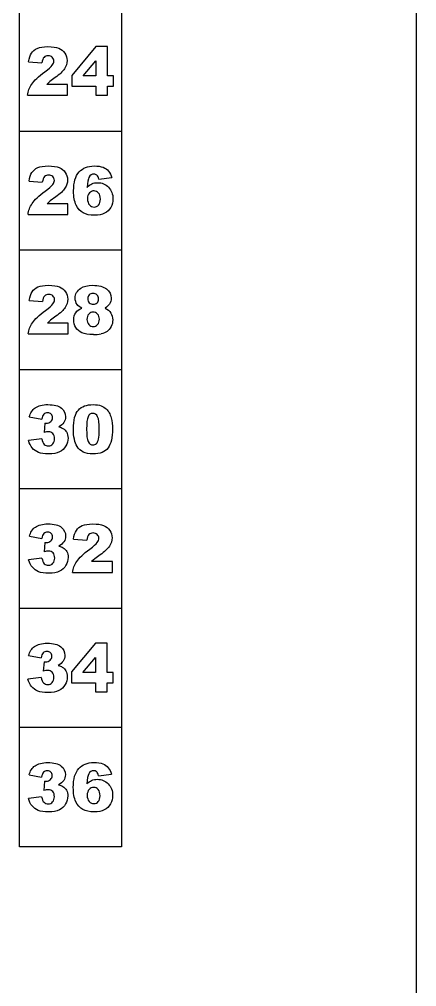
# Model space of a CAD drawing. Header units: millimetres. Extents: x 103 to 136, y 26 to 156.
# Drawn here: x 124.29 to 135.94, y 41.27 to 69.65 of the extents above; entities that cross this region are included whole.
import ezdxf

# ---------------------------------------------------------------- set-up
doc = ezdxf.new("R2010")
doc.units = ezdxf.units.MM
doc.header["$LTSCALE"] = 16.335
doc.layers.get('0').update_dxf_attribs({"linetype": 'CONTINUOUS'})

msp = doc.modelspace()

# ---------------------------------------------------------------- linework, layer by layer
at = {"linetype": 'Continuous'}
for p, q in [((135.935, 32.122), (135.935, 118.022)), ((124.285, 45.372), (124.285, 108.372)), ((127.285, 108.372), (127.285, 45.372)), ((126.529, 68.846), (125.82, 68.004)), ((126.868, 68.846), (126.529, 68.846)), ((126.868, 67.986), (126.868, 68.846)), ((124.556, 68.399), (124.945, 68.368)), ((126.153, 67.986), (126.529, 68.426)), ((126.529, 68.426), (126.529, 67.986)), ((125.18, 67.824), (125.087, 67.739)), ((125.337, 67.938), (125.18, 67.824)), ((125.82, 68.004), (125.82, 67.684)), ((126.529, 67.986), (126.153, 67.986)), ((127.043, 67.986), (126.868, 67.986)), ((127.043, 67.684), (127.043, 67.986)), ((125.694, 67.739), (125.087, 67.739)), ((125.694, 67.422), (125.694, 67.739)), ((125.82, 67.684), (126.529, 67.684)), ((126.529, 67.684), (126.529, 67.422)), ((126.868, 67.684), (127.043, 67.684)), ((126.868, 67.422), (126.868, 67.684)), ((124.527, 67.422), (125.694, 67.422)), ((126.529, 67.422), (126.868, 67.422)), ((124.285, 66.372), (127.285, 66.372)), ((126.613, 64.96), (127, 65.007)), ((124.57, 64.899), (124.959, 64.868)), ((125.351, 64.438), (125.193, 64.324)), ((125.193, 64.324), (125.101, 64.239)), ((125.708, 64.239), (125.101, 64.239)), ((125.708, 63.922), (125.708, 64.239)), ((124.541, 63.922), (125.708, 63.922)), ((127.285, 62.872), (124.285, 62.872)), ((124.575, 61.399), (124.965, 61.368)), ((125.199, 60.824), (125.106, 60.739)), ((125.714, 60.739), (125.106, 60.739)), ((125.356, 60.938), (125.199, 60.824)), ((125.714, 60.422), (125.714, 60.739)), ((124.547, 60.422), (125.714, 60.422)), ((124.285, 59.372), (127.285, 59.372)), ((124.576, 57.983), (124.944, 57.917)), ((125.028, 57.805), (125.008, 57.527)), ((125.028, 57.805), (125.079, 57.8)), ((124.944, 57.344), (124.555, 57.292)), ((127.285, 55.872), (124.285, 55.872)), ((124.579, 54.483), (124.947, 54.417)), ((125.031, 54.305), (125.011, 54.027)), ((125.031, 54.305), (125.081, 54.3)), ((125.874, 54.399), (126.264, 54.368)), ((126.655, 53.938), (126.498, 53.824)), ((124.947, 53.844), (124.558, 53.792)), ((126.498, 53.824), (126.405, 53.739)), ((127.012, 53.739), (126.405, 53.739)), ((127.012, 53.422), (127.012, 53.739)), ((125.845, 53.422), (127.012, 53.422)), ((124.285, 52.372), (127.285, 52.372)), ((126.52, 51.346), (125.812, 50.504)), ((126.859, 51.346), (126.52, 51.346)), ((126.859, 50.486), (126.859, 51.346)), ((124.557, 50.983), (124.924, 50.917)), ((125.008, 50.805), (124.988, 50.527)), ((125.008, 50.805), (125.059, 50.8)), ((126.145, 50.486), (126.52, 50.926)), ((126.52, 50.926), (126.52, 50.486)), ((124.924, 50.344), (124.536, 50.292)), ((125.812, 50.504), (125.812, 50.184)), ((126.52, 50.486), (126.145, 50.486)), ((127.035, 50.486), (126.859, 50.486)), ((127.035, 50.184), (127.035, 50.486)), ((125.812, 50.184), (126.52, 50.184)), ((126.52, 50.184), (126.52, 49.922)), ((126.859, 50.184), (127.035, 50.184)), ((126.859, 49.922), (126.859, 50.184)), ((126.52, 49.922), (126.859, 49.922)), ((127.285, 48.872), (124.285, 48.872)), ((124.571, 47.483), (124.938, 47.417)), ((126.605, 47.46), (126.991, 47.507)), ((125.022, 47.305), (125.002, 47.027)), ((125.022, 47.305), (125.073, 47.3)), ((124.938, 46.844), (124.55, 46.792)), ((127.285, 45.372), (124.285, 45.372))]:
    msp.add_line(p, q, dxfattribs=at)
msp.add_arc((126.459, 61.469), 1.071, 270.0061, 282.0044, dxfattribs=at)
for points in [[(124.639, 68.656), (124.68, 68.716), (124.737, 68.764), (124.812, 68.797)], [(124.812, 68.797), (124.886, 68.829), (124.988, 68.846), (125.12, 68.846)], [(125.12, 68.846), (125.257, 68.846), (125.363, 68.83), (125.439, 68.799)], [(125.439, 68.799), (125.515, 68.768), (125.575, 68.72), (125.619, 68.655)], [(124.556, 68.399), (124.571, 68.508), (124.599, 68.594), (124.639, 68.656)], [(125.009, 68.533), (124.977, 68.502), (124.956, 68.446), (124.945, 68.368)], [(125.131, 68.58), (125.081, 68.58), (125.04, 68.564), (125.009, 68.533)], [(125.249, 68.534), (125.218, 68.565), (125.178, 68.58), (125.131, 68.58)], [(125.297, 68.425), (125.297, 68.467), (125.281, 68.503), (125.249, 68.534)], [(125.249, 68.3), (125.281, 68.344), (125.297, 68.385), (125.297, 68.425)], [(125.685, 68.439), (125.685, 68.353), (125.659, 68.271), (125.609, 68.194)], [(125.619, 68.655), (125.663, 68.59), (125.685, 68.519), (125.685, 68.439)], [(124.648, 67.747), (124.716, 67.848), (124.843, 67.969), (125.03, 68.107)], [(125.03, 68.107), (125.144, 68.191), (125.217, 68.256), (125.249, 68.3)], [(125.609, 68.194), (125.559, 68.116), (125.469, 68.031), (125.337, 67.938)], [(124.527, 67.422), (124.54, 67.537), (124.581, 67.646), (124.648, 67.747)], [(124.653, 65.156), (124.694, 65.216), (124.751, 65.264), (124.826, 65.297)], [(124.826, 65.297), (124.9, 65.329), (125.002, 65.346), (125.134, 65.346)], [(125.134, 65.346), (125.271, 65.346), (125.377, 65.33), (125.453, 65.299)], [(125.453, 65.299), (125.529, 65.268), (125.589, 65.22), (125.632, 65.155)], [(126.035, 65.17), (126.141, 65.287), (126.289, 65.346), (126.478, 65.346)], [(126.478, 65.346), (126.588, 65.346), (126.676, 65.333), (126.741, 65.307)], [(126.741, 65.307), (126.806, 65.281), (126.86, 65.244), (126.902, 65.194)], [(124.57, 64.899), (124.585, 65.008), (124.613, 65.094), (124.653, 65.156)], [(125.022, 65.033), (124.991, 65.002), (124.97, 64.946), (124.959, 64.868)], [(125.144, 65.08), (125.095, 65.08), (125.054, 65.064), (125.022, 65.033)], [(125.263, 65.034), (125.231, 65.065), (125.192, 65.08), (125.144, 65.08)], [(125.311, 64.925), (125.311, 64.967), (125.294, 65.003), (125.263, 65.034)], [(125.632, 65.155), (125.676, 65.09), (125.698, 65.019), (125.698, 64.939)], [(125.876, 64.615), (125.876, 64.867), (125.929, 65.052), (126.035, 65.17)], [(126.326, 65.012), (126.301, 64.966), (126.282, 64.868), (126.27, 64.718)], [(126.474, 65.108), (126.411, 65.108), (126.361, 65.075), (126.326, 65.012)], [(126.561, 65.074), (126.538, 65.096), (126.508, 65.108), (126.474, 65.108)], [(126.613, 64.96), (126.603, 65.013), (126.586, 65.051), (126.561, 65.074)], [(126.902, 65.194), (126.945, 65.145), (126.977, 65.082), (127, 65.007)], [(125.044, 64.607), (125.158, 64.691), (125.23, 64.756), (125.263, 64.8)], [(125.263, 64.8), (125.294, 64.844), (125.311, 64.885), (125.311, 64.925)], [(125.698, 64.939), (125.698, 64.853), (125.673, 64.771), (125.623, 64.694)], [(126.27, 64.718), (126.316, 64.765), (126.364, 64.799), (126.414, 64.822)], [(126.414, 64.822), (126.462, 64.845), (126.519, 64.856), (126.584, 64.856)], [(126.584, 64.856), (126.708, 64.856), (126.814, 64.811), (126.899, 64.722)], [(126.899, 64.722), (126.986, 64.633), (127.03, 64.52), (127.03, 64.384)], [(124.662, 64.247), (124.73, 64.348), (124.857, 64.469), (125.044, 64.607)], [(125.623, 64.694), (125.573, 64.616), (125.483, 64.531), (125.351, 64.438)], [(125.951, 64.198), (125.901, 64.303), (125.876, 64.442), (125.876, 64.615)], [(126.338, 64.556), (126.302, 64.515), (126.284, 64.458), (126.284, 64.384)], [(126.475, 64.616), (126.42, 64.616), (126.374, 64.596), (126.338, 64.556)], [(126.607, 64.553), (126.571, 64.595), (126.527, 64.616), (126.475, 64.616)], [(126.661, 64.373), (126.661, 64.451), (126.643, 64.512), (126.607, 64.553)], [(124.541, 63.922), (124.554, 64.037), (124.594, 64.146), (124.662, 64.247)], [(126.155, 63.97), (126.07, 64.018), (126.002, 64.093), (125.951, 64.198)], [(126.284, 64.384), (126.284, 64.307), (126.303, 64.248), (126.341, 64.205)], [(126.341, 64.205), (126.379, 64.162), (126.426, 64.141), (126.481, 64.141)], [(126.481, 64.141), (126.532, 64.141), (126.575, 64.16), (126.61, 64.199)], [(126.61, 64.199), (126.644, 64.238), (126.661, 64.296), (126.661, 64.373)], [(126.964, 64.131), (126.92, 64.054), (126.86, 63.996), (126.782, 63.957)], [(127.03, 64.384), (127.03, 64.291), (127.008, 64.207), (126.964, 64.131)], [(126.492, 63.899), (126.352, 63.899), (126.239, 63.922), (126.155, 63.97)], [(126.782, 63.957), (126.705, 63.919), (126.608, 63.899), (126.492, 63.899)], [(124.575, 61.399), (124.591, 61.508), (124.618, 61.594), (124.659, 61.656)], [(124.659, 61.656), (124.699, 61.716), (124.757, 61.764), (124.831, 61.797)], [(124.831, 61.797), (124.906, 61.829), (125.008, 61.846), (125.14, 61.846)], [(125.15, 61.58), (125.101, 61.58), (125.059, 61.564), (125.028, 61.533)], [(125.14, 61.846), (125.276, 61.846), (125.382, 61.83), (125.458, 61.799)], [(125.269, 61.534), (125.237, 61.565), (125.198, 61.58), (125.15, 61.58)], [(125.458, 61.799), (125.535, 61.768), (125.594, 61.72), (125.638, 61.655)], [(125.638, 61.655), (125.682, 61.59), (125.704, 61.519), (125.704, 61.439)], [(125.923, 61.473), (125.923, 61.589), (125.977, 61.686), (126.088, 61.76)], [(126.088, 61.76), (126.174, 61.818), (126.288, 61.846), (126.429, 61.846)], [(126.448, 61.609), (126.4, 61.609), (126.362, 61.594), (126.332, 61.565)], [(126.429, 61.846), (126.616, 61.846), (126.754, 61.81), (126.843, 61.739)], [(126.562, 61.563), (126.532, 61.594), (126.494, 61.609), (126.448, 61.609)], [(126.843, 61.739), (126.933, 61.668), (126.978, 61.578), (126.978, 61.47)], [(125.028, 61.533), (124.996, 61.502), (124.975, 61.446), (124.965, 61.368)], [(125.05, 61.107), (125.164, 61.191), (125.236, 61.256), (125.268, 61.3)], [(125.268, 61.3), (125.3, 61.344), (125.316, 61.385), (125.316, 61.425)], [(125.316, 61.425), (125.316, 61.467), (125.3, 61.503), (125.269, 61.534)], [(125.704, 61.439), (125.704, 61.353), (125.678, 61.271), (125.629, 61.194)], [(125.98, 61.284), (125.942, 61.338), (125.923, 61.401), (125.923, 61.473)], [(126.332, 61.565), (126.303, 61.535), (126.289, 61.497), (126.289, 61.45)], [(126.289, 61.45), (126.289, 61.401), (126.303, 61.362), (126.333, 61.332)], [(126.333, 61.332), (126.364, 61.303), (126.404, 61.289), (126.455, 61.289)], [(126.455, 61.289), (126.499, 61.289), (126.536, 61.303), (126.565, 61.332)], [(126.607, 61.446), (126.607, 61.494), (126.592, 61.533), (126.562, 61.563)], [(126.565, 61.332), (126.593, 61.361), (126.607, 61.399), (126.607, 61.446)], [(126.925, 61.293), (126.898, 61.252), (126.856, 61.213), (126.798, 61.175)], [(126.978, 61.47), (126.978, 61.407), (126.96, 61.348), (126.925, 61.293)], [(124.668, 60.747), (124.736, 60.848), (124.863, 60.969), (125.05, 61.107)], [(125.629, 61.194), (125.579, 61.116), (125.488, 61.031), (125.356, 60.938)], [(125.88, 60.834), (125.88, 60.916), (125.899, 60.985), (125.937, 61.042)], [(125.937, 61.042), (125.975, 61.099), (126.034, 61.143), (126.114, 61.175)], [(126.114, 61.175), (126.053, 61.207), (126.008, 61.244), (125.98, 61.284)], [(126.448, 61.059), (126.399, 61.059), (126.357, 61.04), (126.321, 61.002)], [(126.577, 61), (126.54, 61.039), (126.497, 61.059), (126.448, 61.059)], [(126.798, 61.175), (126.874, 61.139), (126.93, 61.09), (126.967, 61.031)], [(126.967, 61.031), (127.005, 60.971), (127.024, 60.905), (127.024, 60.832)], [(124.547, 60.422), (124.56, 60.537), (124.6, 60.646), (124.668, 60.747)], [(125.94, 60.605), (125.9, 60.674), (125.88, 60.75), (125.88, 60.834)], [(126.321, 61.002), (126.285, 60.964), (126.268, 60.912), (126.268, 60.847)], [(126.268, 60.847), (126.268, 60.785), (126.286, 60.735), (126.324, 60.695)], [(126.633, 60.848), (126.633, 60.909), (126.614, 60.96), (126.577, 61)], [(126.578, 60.697), (126.614, 60.737), (126.633, 60.787), (126.633, 60.848)], [(127.024, 60.832), (127.024, 60.761), (127.008, 60.696), (126.975, 60.635)], [(126.119, 60.451), (126.041, 60.485), (125.981, 60.537), (125.94, 60.605)], [(126.459, 60.399), (126.31, 60.399), (126.198, 60.417), (126.119, 60.451)], [(126.324, 60.695), (126.361, 60.656), (126.404, 60.637), (126.453, 60.637)], [(126.453, 60.637), (126.499, 60.637), (126.541, 60.656), (126.578, 60.697)], [(126.857, 60.495), (126.81, 60.462), (126.752, 60.437), (126.682, 60.422)], [(126.975, 60.635), (126.943, 60.574), (126.904, 60.527), (126.857, 60.495)], [(124.576, 57.983), (124.607, 58.1), (124.665, 58.19), (124.752, 58.252)], [(124.752, 58.252), (124.839, 58.315), (124.962, 58.346), (125.122, 58.346)], [(125.122, 58.346), (125.304, 58.346), (125.436, 58.312), (125.517, 58.244)], [(125.517, 58.244), (125.599, 58.175), (125.64, 58.09), (125.64, 57.987)], [(125.871, 57.628), (125.871, 57.894), (125.919, 58.08), (126.015, 58.187)], [(126.015, 58.187), (126.11, 58.293), (126.256, 58.346), (126.453, 58.346)], [(126.453, 58.346), (126.546, 58.346), (126.624, 58.334), (126.685, 58.311)], [(126.685, 58.311), (126.745, 58.288), (126.795, 58.257), (126.833, 58.22)], [(126.833, 58.22), (126.871, 58.183), (126.901, 58.144), (126.923, 58.103)], [(125.002, 58.063), (124.974, 58.035), (124.953, 57.986), (124.944, 57.917)], [(125.114, 58.105), (125.068, 58.105), (125.031, 58.09), (125.002, 58.063)], [(125.218, 58.066), (125.193, 58.091), (125.158, 58.105), (125.114, 58.105)], [(125.206, 57.849), (125.24, 57.881), (125.257, 57.919), (125.257, 57.964)], [(125.257, 57.964), (125.257, 58.006), (125.244, 58.041), (125.218, 58.066)], [(125.64, 57.987), (125.64, 57.926), (125.623, 57.872), (125.59, 57.823)], [(126.3, 57.989), (126.271, 57.924), (126.257, 57.803), (126.257, 57.627)], [(126.439, 58.087), (126.374, 58.087), (126.329, 58.054), (126.3, 57.989)], [(126.581, 57.991), (126.549, 58.055), (126.502, 58.087), (126.439, 58.087)], [(126.629, 57.617), (126.629, 57.802), (126.612, 57.927), (126.581, 57.991)], [(126.923, 58.103), (126.945, 58.062), (126.963, 58.014), (126.976, 57.96)], [(126.976, 57.96), (127.002, 57.854), (127.015, 57.746), (127.015, 57.633)], [(125.079, 57.8), (125.129, 57.8), (125.171, 57.816), (125.206, 57.849)], [(125.59, 57.823), (125.557, 57.773), (125.507, 57.73), (125.441, 57.694)], [(125.441, 57.694), (125.494, 57.681), (125.536, 57.664), (125.564, 57.647)], [(125.564, 57.647), (125.61, 57.619), (125.647, 57.58), (125.673, 57.534)], [(125.899, 57.331), (125.88, 57.421), (125.871, 57.519), (125.871, 57.628)], [(126.257, 57.627), (126.257, 57.449), (126.272, 57.326), (126.304, 57.261)], [(126.608, 57.337), (126.621, 57.396), (126.629, 57.49), (126.629, 57.617)], [(127.015, 57.633), (127.015, 57.379), (126.972, 57.193), (126.887, 57.075)], [(124.944, 57.344), (124.959, 57.265), (124.982, 57.211), (125.015, 57.18)], [(125.134, 57.55), (125.103, 57.55), (125.061, 57.542), (125.008, 57.527)], [(125.269, 57.496), (125.236, 57.532), (125.191, 57.55), (125.134, 57.55)], [(125.268, 57.193), (125.302, 57.231), (125.32, 57.281), (125.32, 57.345)], [(125.32, 57.345), (125.32, 57.41), (125.303, 57.46), (125.269, 57.496)], [(125.712, 57.366), (125.712, 57.284), (125.69, 57.206), (125.647, 57.132)], [(125.673, 57.534), (125.698, 57.487), (125.712, 57.431), (125.712, 57.366)], [(125.977, 57.12), (125.944, 57.172), (125.918, 57.241), (125.899, 57.331)], [(126.544, 57.205), (126.572, 57.233), (126.594, 57.277), (126.608, 57.337)], [(124.664, 57.074), (124.616, 57.132), (124.58, 57.204), (124.555, 57.292)], [(124.846, 56.943), (124.772, 56.973), (124.712, 57.017), (124.664, 57.074)], [(125.015, 57.18), (125.047, 57.15), (125.088, 57.135), (125.138, 57.135)], [(125.138, 57.135), (125.189, 57.135), (125.233, 57.154), (125.268, 57.193)], [(125.647, 57.132), (125.605, 57.057), (125.544, 56.999), (125.463, 56.959)], [(126.157, 56.955), (126.084, 56.992), (126.024, 57.048), (125.977, 57.12)], [(126.304, 57.261), (126.335, 57.196), (126.381, 57.164), (126.441, 57.164)], [(126.441, 57.164), (126.48, 57.164), (126.515, 57.177), (126.544, 57.205)], [(126.887, 57.075), (126.8, 56.957), (126.652, 56.899), (126.442, 56.899)], [(125.147, 56.899), (125.019, 56.899), (124.919, 56.914), (124.846, 56.943)], [(125.463, 56.959), (125.383, 56.92), (125.277, 56.899), (125.147, 56.899)], [(126.442, 56.899), (126.324, 56.899), (126.229, 56.918), (126.157, 56.955)], [(124.755, 54.752), (124.842, 54.815), (124.965, 54.846), (125.124, 54.846)], [(125.124, 54.846), (125.307, 54.846), (125.439, 54.812), (125.52, 54.744)], [(125.958, 54.656), (125.998, 54.716), (126.056, 54.764), (126.13, 54.797)], [(126.13, 54.797), (126.204, 54.829), (126.307, 54.846), (126.438, 54.846)], [(126.438, 54.846), (126.575, 54.846), (126.681, 54.83), (126.757, 54.799)], [(126.757, 54.799), (126.834, 54.768), (126.893, 54.72), (126.937, 54.655)], [(124.579, 54.483), (124.61, 54.6), (124.668, 54.69), (124.755, 54.752)], [(125.005, 54.563), (124.976, 54.535), (124.956, 54.486), (124.947, 54.417)], [(125.117, 54.605), (125.071, 54.605), (125.034, 54.59), (125.005, 54.563)], [(125.221, 54.566), (125.196, 54.591), (125.161, 54.605), (125.117, 54.605)], [(125.26, 54.464), (125.26, 54.506), (125.247, 54.541), (125.221, 54.566)], [(125.52, 54.744), (125.602, 54.675), (125.643, 54.59), (125.643, 54.487)], [(125.643, 54.487), (125.643, 54.426), (125.626, 54.372), (125.593, 54.323)], [(125.874, 54.399), (125.889, 54.508), (125.917, 54.594), (125.958, 54.656)], [(126.327, 54.533), (126.295, 54.502), (126.274, 54.446), (126.264, 54.368)], [(126.449, 54.58), (126.399, 54.58), (126.358, 54.564), (126.327, 54.533)], [(126.567, 54.534), (126.536, 54.565), (126.497, 54.58), (126.449, 54.58)], [(126.615, 54.425), (126.615, 54.467), (126.599, 54.503), (126.567, 54.534)], [(126.937, 54.655), (126.981, 54.59), (127.003, 54.519), (127.003, 54.439)], [(125.081, 54.3), (125.132, 54.3), (125.174, 54.316), (125.208, 54.349)], [(125.208, 54.349), (125.243, 54.381), (125.26, 54.419), (125.26, 54.464)], [(125.593, 54.323), (125.56, 54.273), (125.51, 54.23), (125.443, 54.194)], [(126.349, 54.107), (126.462, 54.191), (126.535, 54.256), (126.567, 54.3)], [(126.567, 54.3), (126.599, 54.344), (126.615, 54.385), (126.615, 54.425)], [(127.003, 54.439), (127.003, 54.353), (126.977, 54.271), (126.928, 54.194)], [(125.137, 54.05), (125.106, 54.05), (125.064, 54.042), (125.011, 54.027)], [(125.272, 53.996), (125.239, 54.032), (125.194, 54.05), (125.137, 54.05)], [(125.323, 53.845), (125.323, 53.91), (125.306, 53.96), (125.272, 53.996)], [(125.443, 54.194), (125.497, 54.181), (125.539, 54.164), (125.567, 54.147)], [(125.567, 54.147), (125.613, 54.119), (125.65, 54.08), (125.675, 54.034)], [(125.675, 54.034), (125.701, 53.987), (125.715, 53.931), (125.715, 53.866)], [(125.967, 53.747), (126.035, 53.848), (126.162, 53.969), (126.349, 54.107)], [(126.928, 54.194), (126.878, 54.116), (126.787, 54.031), (126.655, 53.938)], [(124.667, 53.574), (124.619, 53.632), (124.583, 53.704), (124.558, 53.792)], [(124.947, 53.844), (124.962, 53.765), (124.985, 53.711), (125.017, 53.68)], [(125.017, 53.68), (125.05, 53.65), (125.091, 53.635), (125.141, 53.635)], [(125.141, 53.635), (125.192, 53.635), (125.236, 53.654), (125.271, 53.693)], [(125.271, 53.693), (125.305, 53.731), (125.323, 53.781), (125.323, 53.845)], [(125.65, 53.632), (125.608, 53.557), (125.547, 53.499), (125.466, 53.459)], [(125.715, 53.866), (125.715, 53.784), (125.693, 53.706), (125.65, 53.632)], [(125.845, 53.422), (125.859, 53.537), (125.899, 53.646), (125.967, 53.747)], [(124.848, 53.443), (124.775, 53.473), (124.715, 53.517), (124.667, 53.574)], [(125.15, 53.399), (125.022, 53.399), (124.922, 53.414), (124.848, 53.443)], [(125.466, 53.459), (125.386, 53.42), (125.28, 53.399), (125.15, 53.399)], [(124.557, 50.983), (124.587, 51.1), (124.645, 51.19), (124.733, 51.252)], [(124.733, 51.252), (124.819, 51.315), (124.942, 51.346), (125.102, 51.346)], [(125.094, 51.105), (125.048, 51.105), (125.011, 51.09), (124.983, 51.063)], [(125.199, 51.066), (125.174, 51.091), (125.138, 51.105), (125.094, 51.105)], [(125.102, 51.346), (125.284, 51.346), (125.416, 51.312), (125.498, 51.244)], [(125.498, 51.244), (125.579, 51.175), (125.621, 51.09), (125.621, 50.987)], [(124.983, 51.063), (124.954, 51.035), (124.934, 50.986), (124.924, 50.917)], [(125.059, 50.8), (125.11, 50.8), (125.152, 50.816), (125.186, 50.849)], [(125.186, 50.849), (125.22, 50.881), (125.238, 50.919), (125.238, 50.964)], [(125.238, 50.964), (125.238, 51.006), (125.224, 51.041), (125.199, 51.066)], [(125.571, 50.823), (125.537, 50.773), (125.488, 50.73), (125.421, 50.694)], [(125.621, 50.987), (125.621, 50.926), (125.603, 50.872), (125.571, 50.823)], [(125.114, 50.55), (125.084, 50.55), (125.042, 50.542), (124.988, 50.527)], [(125.25, 50.496), (125.217, 50.532), (125.172, 50.55), (125.114, 50.55)], [(125.421, 50.694), (125.474, 50.681), (125.516, 50.664), (125.545, 50.647)], [(125.545, 50.647), (125.591, 50.619), (125.627, 50.58), (125.653, 50.534)], [(125.653, 50.534), (125.679, 50.487), (125.692, 50.431), (125.692, 50.366)], [(124.645, 50.074), (124.597, 50.132), (124.56, 50.204), (124.536, 50.292)], [(124.924, 50.344), (124.94, 50.265), (124.963, 50.211), (124.995, 50.18)], [(125.248, 50.193), (125.282, 50.231), (125.301, 50.281), (125.301, 50.345)], [(125.301, 50.345), (125.301, 50.41), (125.283, 50.46), (125.25, 50.496)], [(125.692, 50.366), (125.692, 50.284), (125.67, 50.206), (125.628, 50.132)], [(124.826, 49.943), (124.752, 49.973), (124.692, 50.017), (124.645, 50.074)], [(125.128, 49.899), (125, 49.899), (124.9, 49.914), (124.826, 49.943)], [(124.995, 50.18), (125.027, 50.15), (125.069, 50.135), (125.118, 50.135)], [(125.118, 50.135), (125.17, 50.135), (125.214, 50.154), (125.248, 50.193)], [(125.444, 49.959), (125.364, 49.92), (125.258, 49.899), (125.128, 49.899)], [(125.628, 50.132), (125.585, 50.057), (125.524, 49.999), (125.444, 49.959)], [(124.571, 47.483), (124.601, 47.6), (124.659, 47.69), (124.746, 47.752)], [(124.746, 47.752), (124.833, 47.815), (124.956, 47.846), (125.116, 47.846)], [(125.116, 47.846), (125.298, 47.846), (125.43, 47.812), (125.512, 47.744)], [(125.512, 47.744), (125.593, 47.675), (125.634, 47.59), (125.634, 47.487)], [(126.027, 47.67), (126.133, 47.787), (126.28, 47.846), (126.469, 47.846)], [(126.469, 47.846), (126.58, 47.846), (126.668, 47.833), (126.733, 47.807)], [(126.733, 47.807), (126.798, 47.781), (126.851, 47.744), (126.894, 47.694)], [(126.894, 47.694), (126.936, 47.645), (126.968, 47.582), (126.991, 47.507)], [(124.996, 47.563), (124.968, 47.535), (124.948, 47.486), (124.938, 47.417)], [(125.108, 47.605), (125.062, 47.605), (125.025, 47.59), (124.996, 47.563)], [(125.213, 47.566), (125.187, 47.591), (125.152, 47.605), (125.108, 47.605)], [(125.2, 47.349), (125.234, 47.381), (125.251, 47.419), (125.251, 47.464)], [(125.251, 47.464), (125.251, 47.506), (125.238, 47.541), (125.213, 47.566)], [(125.634, 47.487), (125.634, 47.426), (125.617, 47.372), (125.585, 47.323)], [(125.867, 47.115), (125.867, 47.367), (125.92, 47.552), (126.027, 47.67)], [(126.318, 47.512), (126.292, 47.466), (126.273, 47.368), (126.262, 47.218)], [(126.465, 47.608), (126.402, 47.608), (126.353, 47.575), (126.318, 47.512)], [(126.553, 47.574), (126.529, 47.596), (126.5, 47.608), (126.465, 47.608)], [(126.605, 47.46), (126.594, 47.513), (126.577, 47.551), (126.553, 47.574)], [(125.073, 47.3), (125.123, 47.3), (125.165, 47.316), (125.2, 47.349)], [(125.585, 47.323), (125.551, 47.273), (125.502, 47.23), (125.435, 47.194)], [(125.435, 47.194), (125.488, 47.181), (125.53, 47.164), (125.559, 47.147)], [(125.559, 47.147), (125.605, 47.119), (125.641, 47.08), (125.667, 47.034)], [(125.943, 46.698), (125.892, 46.803), (125.867, 46.942), (125.867, 47.115)], [(126.262, 47.218), (126.308, 47.265), (126.355, 47.299), (126.405, 47.322)], [(126.466, 47.116), (126.412, 47.116), (126.366, 47.096), (126.33, 47.056)], [(126.405, 47.322), (126.454, 47.345), (126.51, 47.356), (126.575, 47.356)], [(126.598, 47.053), (126.563, 47.095), (126.519, 47.116), (126.466, 47.116)], [(126.575, 47.356), (126.699, 47.356), (126.805, 47.311), (126.891, 47.222)], [(126.891, 47.222), (126.977, 47.133), (127.021, 47.02), (127.021, 46.884)], [(124.938, 46.844), (124.953, 46.765), (124.976, 46.711), (125.009, 46.68)], [(125.128, 47.05), (125.098, 47.05), (125.056, 47.042), (125.002, 47.027)], [(125.264, 46.996), (125.23, 47.032), (125.186, 47.05), (125.128, 47.05)], [(125.262, 46.693), (125.296, 46.731), (125.314, 46.781), (125.314, 46.845)], [(125.314, 46.845), (125.314, 46.91), (125.297, 46.96), (125.264, 46.996)], [(125.706, 46.866), (125.706, 46.784), (125.684, 46.706), (125.642, 46.632)], [(125.667, 47.034), (125.693, 46.987), (125.706, 46.931), (125.706, 46.866)], [(126.33, 47.056), (126.293, 47.015), (126.275, 46.958), (126.275, 46.884)], [(126.275, 46.884), (126.275, 46.807), (126.294, 46.748), (126.332, 46.705)], [(126.652, 46.873), (126.652, 46.951), (126.634, 47.012), (126.598, 47.053)], [(126.601, 46.699), (126.635, 46.738), (126.652, 46.796), (126.652, 46.873)], [(127.021, 46.884), (127.021, 46.791), (126.999, 46.707), (126.955, 46.631)], [(124.658, 46.574), (124.611, 46.632), (124.574, 46.704), (124.55, 46.792)], [(124.84, 46.443), (124.766, 46.473), (124.706, 46.517), (124.658, 46.574)], [(125.009, 46.68), (125.041, 46.65), (125.082, 46.635), (125.132, 46.635)], [(125.132, 46.635), (125.184, 46.635), (125.228, 46.654), (125.262, 46.693)], [(125.642, 46.632), (125.599, 46.557), (125.538, 46.499), (125.458, 46.459)], [(126.146, 46.47), (126.061, 46.518), (125.993, 46.593), (125.943, 46.698)], [(126.332, 46.705), (126.371, 46.662), (126.417, 46.641), (126.473, 46.641)], [(126.473, 46.641), (126.523, 46.641), (126.566, 46.66), (126.601, 46.699)], [(126.955, 46.631), (126.911, 46.554), (126.851, 46.496), (126.773, 46.457)], [(125.142, 46.399), (125.014, 46.399), (124.913, 46.414), (124.84, 46.443)], [(125.458, 46.459), (125.377, 46.42), (125.271, 46.399), (125.142, 46.399)], [(126.483, 46.399), (126.343, 46.399), (126.23, 46.422), (126.146, 46.47)], [(126.773, 46.457), (126.696, 46.419), (126.6, 46.399), (126.483, 46.399)]]:
    msp.add_open_spline(points, degree=3, dxfattribs=at)

doc.saveas('drawing.dxf')
